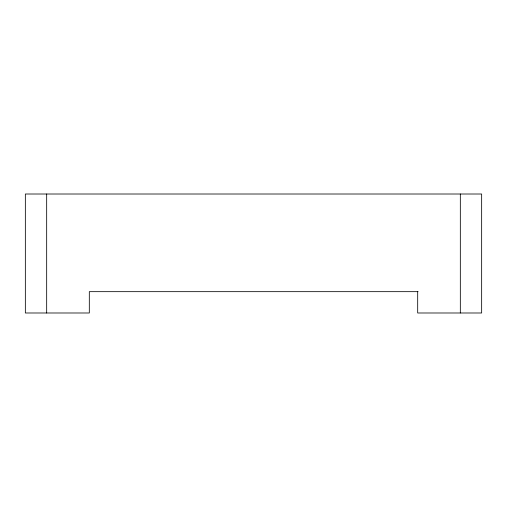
<?xml version="1.0" encoding="UTF-8"?>
<svg xmlns="http://www.w3.org/2000/svg" width="507" height="507" viewBox="0 0 507 507"><rect width="100%" height="100%" fill="white"/><g stroke="black" fill="none" stroke-linecap="round" stroke-linejoin="round"><path stroke-width="0.76" d="M418.098 291.664L89.314 291.664L89.314 312.99L25.35 312.99L25.35 194.01L481.65 194.01L481.65 312.99L417.686 312.99L417.686 291.664M460.331 194.01L460.331 312.99M46.669 194.01L46.669 312.99"/></g></svg>
